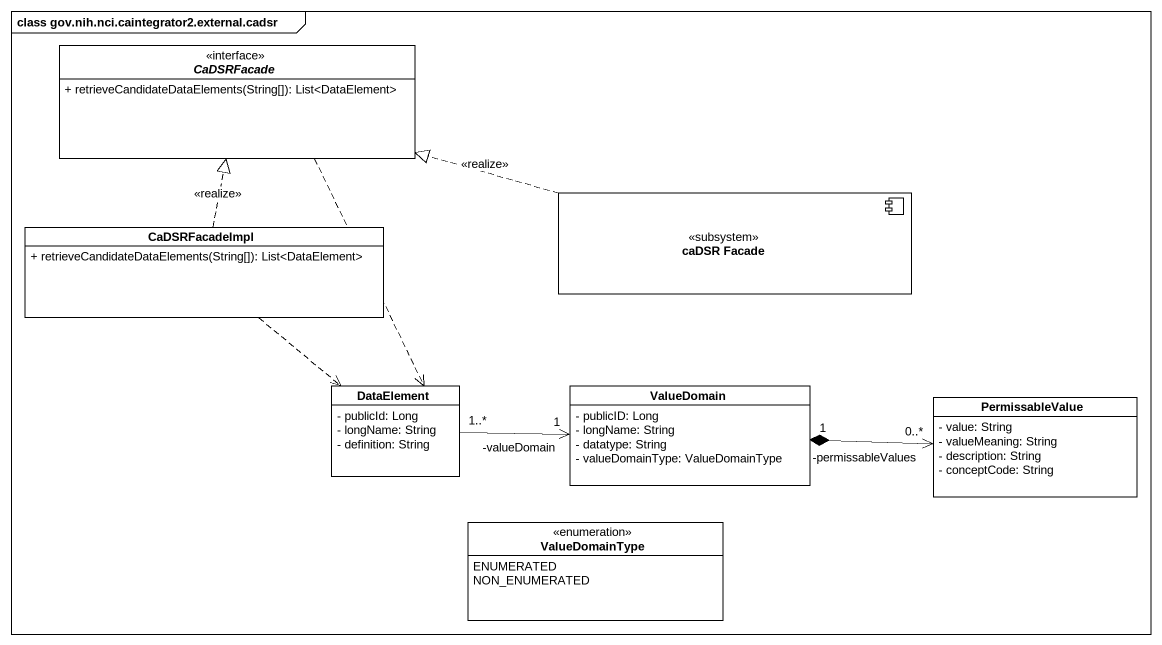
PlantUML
@startuml
mainframe class gov.nih.nci.caintegrator2.external.cadsr
allowmixing
hide circle
hide empty members
skinparam classAttributeIconSize 0
interface CaDSRFacade <<interface>> {
  + retrieveCandidateDataElements(String[]): List<DataElement>
}
class CaDSRFacadeImpl {
  + retrieveCandidateDataElements(String[]): List<DataElement>
}
component "caDSR Facade" as caDSR_Facade <<subsystem>>
class DataElement {
  - publicId: Long
  - longName: String
  - definition: String
}
class ValueDomain {
  - publicID: Long
  - longName: String
  - datatype: String
  - valueDomainType: ValueDomainType
}
class PermissableValue {
  - value: String
  - valueMeaning: String
  - description: String
  - conceptCode: String
}
enum ValueDomainType {
  ENUMERATED
  NON_ENUMERATED
}
CaDSRFacade ..> DataElement
CaDSRFacadeImpl .up.|> CaDSRFacade : <<realize>>
CaDSRFacadeImpl ..> DataElement
caDSR_Facade .left.|> CaDSRFacade : <<realize>>
DataElement "1..*" -right-> "-valueDomain\n1" ValueDomain
ValueDomain "1" *-right-> "-permissableValues\n0..*" PermissableValue
@enduml
